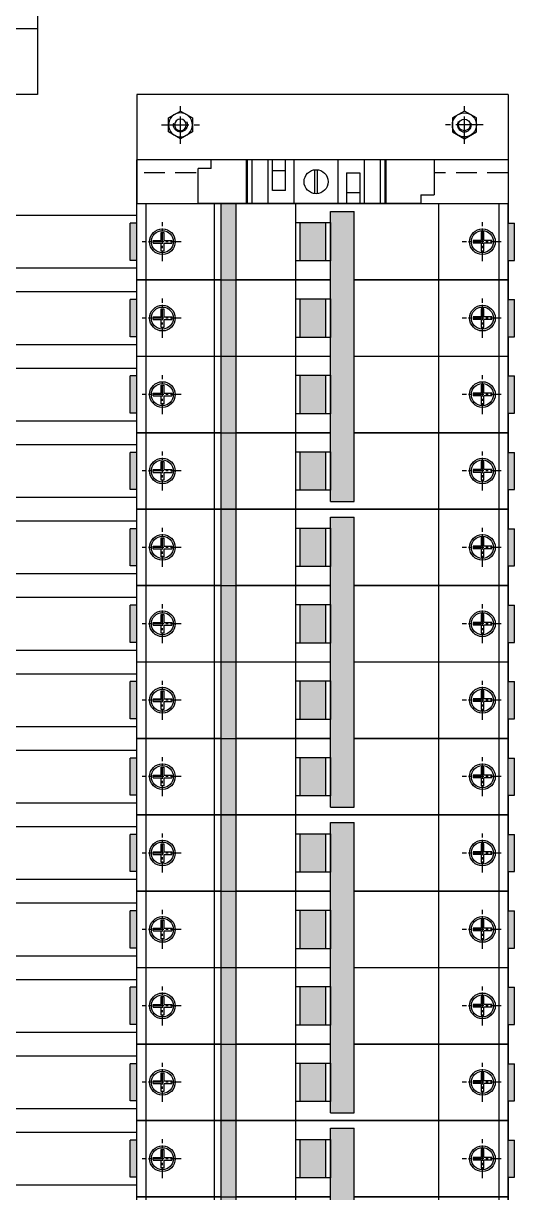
# Model space of a CAD drawing. Header units: millimetres. Extents: x 2153 to 5658, y -781 to 1156.
# Drawn here: x 3699.8 to 3812.2, y 555.8 to 823.6 of the extents above; entities that cross this region are included whole.
import ezdxf

# ---------------------------------------------------------------- set-up
doc = ezdxf.new("R2010")
doc.units = ezdxf.units.MM
doc.set_wipeout_variables(frame=1)
doc.linetypes.add('CENTER', pattern=[2, 1.25, -0.25, 0.25, -0.25])
doc.linetypes.add('HIDDEN', pattern=[9.525, 6.35, -3.175])
for name, color, linetype in [('40GENE-004-FRAME.LINE4', 5, 'Continuous'), ('40GENE-009-FRAME.TEXT2', 2, 'Continuous'), ('40GENE-106-TEXT', 7, 'Continuous'), ('47ELEC-103-EJES', 122, 'CENTER'), ('47ELEC-106-SIMB-F', 2, 'Continuous'), ('47ELEC-106-SIMB-FR', 40, 'Continuous'), ('47ELEC-109-ACHUR', 8, 'Continuous'), ('47ELEC-205-EQUIP', 5, 'Continuous')]:
    doc.layers.add(name, color=color, linetype=linetype)

# ---------------------------------------------------------------- blocks, each defined once
blk = doc.blocks.new('T1.4-P')
at = {"color": 7}
blk.add_wipeout([(-3.18, 5.5), (3.18, 5.5), (6.35, 0), (3.18, -5.5), (-3.18, -5.5), (-6.35, 0)], dxfattribs=at).dxf.layer = '47ELEC-106-SIMB-F'
at = {"layer": '47ELEC-103-EJES', "ltscale": 10}
for p, q in [((0, -8.66), (0, 8.66)), ((-8.66, 0), (8.66, 0))]:
    blk.add_line(p, q, dxfattribs=at)
blk.add_arc((0, 0), 3.18, 60.6101, 330.6101, dxfattribs=at)
at = {"layer": '47ELEC-106-SIMB-F', "color": 7}
blk.add_lwpolyline([(-3.18, 5.5), (-6.35, 0), (-3.18, -5.5), (3.18, -5.5), (6.35, 0), (3.18, 5.5)], close=True, dxfattribs=at)
for radius in [5.5, 2.68]:
    blk.add_circle((0, 0), radius, dxfattribs=at)
blk = doc.blocks.new('BORNERA DE TOPE')
at = {"color": 7}
blk.add_wipeout([(-21.03, 72.37), (-13.03, 72.37), (-13.03, 69.37), (-11.03, 69.37), (-11.03, 18.37), (-19.03, 18.37), (-19.03, 21.37), (-21.03, 21.37)], dxfattribs=at).dxf.layer = '47ELEC-106-SIMB-F'
at = {"layer": '47ELEC-106-SIMB-F', "color": 7}
for p, q in [((-21.03, 72.37), (-13.03, 72.37)), ((-21.03, 72.37), (-21.03, 21.37)), ((-21.03, 72.37), (-21.03, 29.24)), ((-21.03, 72.37), (-21.03, 21.37)), ((-13.03, 69.37), (-13.03, 72.37)), ((-13.03, 69.37), (-11.03, 69.37)), ((-11.03, 69.37), (-11.03, 18.37)), ((-21.03, 61.37), (-11.03, 61.37)), ((-21.03, 61.12), (-11.03, 61.12)), ((-21.03, 60.07), (-11.03, 60.07)), ((-21.03, 56.37), (-11.03, 56.37)), ((-18.03, 55.37), (-11.03, 55.37)), ((-18.03, 52.37), (-18.03, 55.37)), ((-13.53, 52.37), (-13.53, 55.37)), ((-18.03, 52.37), (-11.03, 52.37)), ((-21.03, 50.37), (-11.03, 50.37)), ((-13.29, 45.67), (-18.76, 45.67)), ((-13.29, 45.07), (-18.76, 45.07)), ((-11.03, 40.37), (-21.03, 40.37)), ((-14.03, 38.37), (-21.03, 38.37)), ((-18.53, 38.37), (-18.53, 35.37)), ((-14.03, 38.37), (-14.03, 35.37)), ((-14.03, 35.37), (-21.03, 35.37)), ((-11.03, 34.37), (-21.03, 34.37)), ((-11.03, 34.37), (-21.03, 34.37)), ((-21.03, 30.67), (-11.03, 30.67)), ((-21.03, 29.62), (-11.03, 29.62)), ((-21.03, 29.37), (-11.03, 29.37)), ((-21.03, 29.24), (-21.03, 27.35)), ((-19.03, 21.37), (-21.03, 21.37)), ((-19.03, 21.37), (-19.03, 18.37)), ((-11.03, 18.37), (-19.03, 18.37))]:
    blk.add_line(p, q, dxfattribs=at)
blk.add_circle((-16.03, 45.37), 2.75, dxfattribs=at)
blk = doc.blocks.new('ABB')
at = {"layer": '40GENE-106-TEXT'}
h = blk.add_hatch(color=255, dxfattribs=at)
h.paths.add_polyline_path([(2.98, 2.12), (2.43, 4.02), (1.91, 4.02), (1.91, 2.12)])
h.paths.add_polyline_path([(3.04, 1.92), (1.91, 1.92), (1.91, 0.87), (2.3, 0.87), (2.55, 0.02), (3.59, 0.02)])
h.paths.add_polyline_path([(1.71, 1.92), (0.57, 1.92), (0.02, 0.02), (1.06, 0.02), (1.31, 0.87), (1.71, 0.87)])
h.paths.add_polyline_path([(1.71, 4.02), (1.18, 4.02), (0.63, 2.12), (1.71, 2.12)])
h.paths.add_polyline_path([(5.14, 4.02), (3.99, 4.02), (3.99, 2.12), (5.14, 2.12)])
edge = h.paths.add_edge_path()
edge.add_line((5.34, 2.12), (6.25, 2.12))
edge.add_ellipse((5.58, 1.18), major_axis=(0.82, 0.82), ratio=1, start_angle=9.2491, end_angle=28.6784)
edge.add_ellipse((5.59, 3.13), major_axis=(-0.631, 0.631), ratio=1, start_angle=155.2348, end_angle=313.9359)
edge.add_line((5.61, 4.02), (5.34, 4.02))
edge.add_line((5.34, 4.02), (5.34, 2.12))
edge = h.paths.add_edge_path()
edge.add_line((5.34, 0.02), (5.61, 0.02))
edge.add_ellipse((5.58, 1.18), major_axis=(-0.82, 0.82), ratio=1, start_angle=136.6801, end_angle=264.7229)
edge.add_line((6.47, 1.92), (5.34, 1.92))
edge.add_line((5.34, 1.92), (5.34, 0.02))
h.paths.add_polyline_path([(5.14, 1.92), (3.99, 1.92), (3.99, 0.02), (5.14, 0.02)])
h.paths.add_polyline_path([(8.13, 4.02), (6.98, 4.02), (6.98, 2.12), (8.13, 2.12)])
edge = h.paths.add_edge_path()
edge.add_line((8.33, 2.12), (9.24, 2.12))
edge.add_ellipse((8.57, 1.18), major_axis=(0.82, 0.82), ratio=1, start_angle=9.2491, end_angle=28.6784)
edge.add_ellipse((8.58, 3.13), major_axis=(-0.631, 0.631), ratio=1, start_angle=155.2348, end_angle=313.9359)
edge.add_line((8.6, 4.02), (8.33, 4.02))
edge.add_line((8.33, 4.02), (8.33, 2.12))
h.paths.add_polyline_path([(6.98, 0.02), (8.13, 0.02), (8.13, 1.92), (6.98, 1.92)])
edge = h.paths.add_edge_path()
edge.add_line((8.33, 0.02), (8.6, 0.02))
edge.add_ellipse((8.57, 1.18), major_axis=(-0.82, 0.82), ratio=1, start_angle=136.6801, end_angle=264.7229)
edge.add_line((9.46, 1.92), (8.33, 1.92))
edge.add_line((8.33, 1.92), (8.33, 0.02))
blk = doc.blocks.new('S204-F')
at = {"color": 7}
blk.add_wipeout([(-35, 34.43), (-30.51, 34.43), (-30.51, 35.93), (-21.99, 35.93), (-21.99, 34.43), (-13.01, 34.43), (-13.01, 35.93), (-4.49, 35.93), (-4.49, 34.43), (4.49, 34.43), (4.49, 35.93), (13.01, 35.93), (13.01, 34.43), (21.99, 34.43), (21.99, 35.93), (30.51, 35.93), (30.51, 34.43), (35, 34.43), (35, -50.57), (30.51, -50.57), (30.51, -52.07), (21.99, -52.07), (21.99, -50.57), (13.01, -50.57), (13.01, -52.07), (4.49, -52.07), (4.49, -50.57), (-4.49, -50.57), (-4.49, -52.07), (-13.01, -52.07), (-13.01, -50.57), (-21.99, -50.57), (-21.99, -52.07), (-30.51, -52.07), (-30.51, -50.57), (-35, -50.57)], dxfattribs=at).dxf.layer = '47ELEC-106-SIMB-F'
at = {"layer": '47ELEC-106-SIMB-F'}
h = blk.add_hatch(color=7, dxfattribs=at)
h.dxf.hatch_style = 1
h.paths.add_polyline_path([(-30.51, 35.93), (-30.51, 34.43), (-21.99, 34.43), (-21.99, 35.93)])
h = blk.add_hatch(color=7, dxfattribs=at)
h.dxf.hatch_style = 1
h.paths.add_polyline_path([(-13.01, 35.93), (-13.01, 34.43), (-4.49, 34.43), (-4.49, 35.93)])
h = blk.add_hatch(color=7, dxfattribs=at)
h.dxf.hatch_style = 1
h.paths.add_polyline_path([(4.49, 35.93), (4.49, 34.43), (13.01, 34.43), (13.01, 35.93)])
h = blk.add_hatch(color=7, dxfattribs=at)
h.dxf.hatch_style = 1
h.paths.add_polyline_path([(21.99, 35.93), (21.99, 34.43), (30.51, 34.43), (30.51, 35.93)])
h = blk.add_hatch(color=12, dxfattribs=at)
h.dxf.hatch_style = 1
h.paths.add_polyline_path([(-35, 15.2), (-35, 11.78), (-17.5, 11.78), (-17.5, 15.2)])
h = blk.add_hatch(color=12, dxfattribs=at)
h.dxf.hatch_style = 1
h.paths.add_polyline_path([(-17.5, 15.2), (-17.5, 11.78), (0, 11.78), (0, 15.2)])
h = blk.add_hatch(color=12, dxfattribs=at)
h.dxf.hatch_style = 1
h.paths.add_polyline_path([(0, 15.2), (0, 11.78), (17.5, 11.78), (17.5, 15.2)])
h = blk.add_hatch(color=12, dxfattribs=at)
h.dxf.hatch_style = 1
h.paths.add_polyline_path([(17.5, 15.2), (17.5, 11.78), (35, 11.78), (35, 15.2)])
h = blk.add_hatch(color=7, dxfattribs=at)
h.dxf.hatch_style = 1
h.paths.add_polyline_path([(-21.84, -3.01), (-30.66, -3.01), (-30.66, -8.88), (-21.84, -8.88)])
h.paths.add_polyline_path([(-4.34, -3.01), (-13.16, -3.01), (-13.16, -8.88), (-4.34, -8.88)])
h.paths.add_polyline_path([(13.16, -3.01), (4.34, -3.01), (4.34, -8.88), (13.16, -8.88)])
h.paths.add_polyline_path([(30.66, -3.01), (21.84, -3.01), (21.84, -8.88), (30.66, -8.88)])
h.paths.add_polyline_path([(33.21, -9.91), (0, -9.91), (0, -15.37), (33.21, -15.37)])
h.paths.add_polyline_path([(0, -9.91), (-33.21, -9.91), (-33.21, -15.37), (0, -15.37)])
h = blk.add_hatch(color=7, dxfattribs=at)
h.dxf.hatch_style = 1
h.paths.add_polyline_path([(-21.99, -52.07), (-21.99, -50.57), (-30.51, -50.57), (-30.51, -52.07)])
h = blk.add_hatch(color=7, dxfattribs=at)
h.dxf.hatch_style = 1
h.paths.add_polyline_path([(-4.49, -52.07), (-4.49, -50.57), (-13.01, -50.57), (-13.01, -52.07)])
h = blk.add_hatch(color=7, dxfattribs=at)
h.dxf.hatch_style = 1
h.paths.add_polyline_path([(13.01, -52.07), (13.01, -50.57), (4.49, -50.57), (4.49, -52.07)])
h = blk.add_hatch(color=7, dxfattribs=at)
h.dxf.hatch_style = 1
h.paths.add_polyline_path([(30.51, -52.07), (30.51, -50.57), (21.99, -50.57), (21.99, -52.07)])
at = {"layer": '47ELEC-103-EJES', "ltscale": 2}
for p, q in [((-26.25, 24.24), (-26.25, 33.18)), ((-8.75, 24.24), (-8.75, 33.18)), ((8.75, 24.24), (8.75, 33.18)), ((26.25, 24.24), (26.25, 33.18)), ((-30.72, 28.56), (-21.78, 28.56)), ((-13.22, 28.56), (-4.28, 28.56)), ((4.28, 28.56), (13.22, 28.56)), ((21.78, 28.56), (30.72, 28.56)), ((-26.25, -49.02), (-26.25, -40.09)), ((-8.75, -49.02), (-8.75, -40.09)), ((8.75, -49.02), (8.75, -40.09)), ((26.25, -49.02), (26.25, -40.09)), ((-30.72, -44.71), (-21.78, -44.71)), ((-13.22, -44.71), (-4.28, -44.71)), ((4.28, -44.71), (13.22, -44.71)), ((21.78, -44.71), (30.72, -44.71))]:
    blk.add_line(p, q, dxfattribs=at)
at = {"layer": '47ELEC-106-SIMB-F', "color": 7}
for p, q in [((-30.51, 35.93), (-21.99, 35.93)), ((-30.51, 34.43), (-30.51, 35.93)), ((-21.99, 34.43), (-21.99, 35.93)), ((-13.01, 35.93), (-4.49, 35.93)), ((-13.01, 34.43), (-13.01, 35.93)), ((-4.49, 34.43), (-4.49, 35.93)), ((4.49, 35.93), (13.01, 35.93)), ((4.49, 34.43), (4.49, 35.93)), ((13.01, 34.43), (13.01, 35.93)), ((21.99, 35.93), (30.51, 35.93)), ((21.99, 34.43), (21.99, 35.93)), ((30.51, 34.43), (30.51, 35.93)), ((-35, -50.57), (-35, 34.43)), ((-35, 34.43), (-17.5, 34.43)), ((-17.5, 32.33), (-35, 32.33)), ((-17.5, 34.43), (-17.5, -9.91)), ((-17.5, 15.2), (-17.5, 34.43)), ((-17.5, 34.43), (0, 34.43)), ((0, 32.33), (-17.5, 32.33)), ((0, -9.91), (0, 34.43)), ((0, 34.43), (17.5, 34.43)), ((17.5, 32.33), (0, 32.33)), ((17.5, 34.43), (17.5, -9.91)), ((17.5, 15.2), (17.5, 34.43)), ((17.5, 34.43), (35, 34.43)), ((35, 32.33), (17.5, 32.33)), ((35, 34.43), (35, -50.57)), ((-26.56, 30.7), (-26.56, 28.87)), ((-9.06, 30.7), (-9.06, 28.87)), ((8.44, 30.7), (8.44, 28.87)), ((25.94, 30.7), (25.94, 28.87)), ((-26.56, 28.25), (-26.56, 26.42)), ((-9.06, 28.25), (-9.06, 26.42)), ((8.44, 28.25), (8.44, 26.42)), ((25.94, 28.25), (25.94, 26.42)), ((-17.5, 16.7), (-35, 16.7)), ((0, 16.7), (-17.5, 16.7)), ((17.5, 16.7), (0, 16.7)), ((35, 16.7), (17.5, 16.7)), ((-17.5, -9.91), (-17.5, 11.78)), ((17.5, -9.91), (17.5, 11.78)), ((-35, -1.98), (-17.5, -1.98)), ((-17.5, -1.98), (0, -1.98)), ((0, -1.98), (17.5, -1.98)), ((17.5, -1.98), (35, -1.98)), ((-30.66, -3.01), (-21.84, -3.01)), ((-13.16, -3.01), (-4.34, -3.01)), ((4.34, -3.01), (13.16, -3.01)), ((21.84, -3.01), (30.66, -3.01)), ((-33.21, -9.91), (-33.21, -15.37)), ((-33.21, -9.91), (33.21, -9.91)), ((-30.66, -8.88), (-21.84, -8.88)), ((-13.16, -8.88), (-4.34, -8.88)), ((4.34, -8.88), (13.16, -8.88)), ((21.84, -8.88), (30.66, -8.88)), ((33.21, -9.91), (33.21, -15.37)), ((-33.21, -15.37), (33.21, -15.37)), ((-17.5, -15.37), (-17.5, -50.57)), ((-17.5, -50.57), (-17.5, -15.37)), ((0, -50.57), (0, -15.37)), ((17.5, -15.37), (17.5, -50.57)), ((17.5, -50.57), (17.5, -15.37)), ((-17.5, -34.66), (-35, -34.66)), ((0, -34.66), (-17.5, -34.66)), ((17.5, -34.66), (0, -34.66)), ((35, -34.66), (17.5, -34.66)), ((-26.56, -44.4), (-26.56, -42.56)), ((-9.06, -44.4), (-9.06, -42.56)), ((8.44, -44.4), (8.44, -42.56)), ((25.94, -44.4), (25.94, -42.56)), ((-26.56, -46.85), (-26.56, -45.01)), ((-9.06, -46.85), (-9.06, -45.01)), ((8.44, -46.85), (8.44, -45.01)), ((25.94, -46.85), (25.94, -45.01)), ((-17.5, -48.47), (-35, -48.47)), ((-35, -50.57), (-17.5, -50.57)), ((-30.51, -50.57), (-30.51, -52.07)), ((-21.99, -50.57), (-21.99, -52.07)), ((0, -48.47), (-17.5, -48.47)), ((-17.5, -50.57), (0, -50.57)), ((-13.01, -50.57), (-13.01, -52.07)), ((-4.49, -50.57), (-4.49, -52.07)), ((17.5, -48.47), (0, -48.47)), ((0, -50.57), (17.5, -50.57)), ((4.49, -50.57), (4.49, -52.07)), ((13.01, -50.57), (13.01, -52.07)), ((35, -48.47), (17.5, -48.47)), ((17.5, -50.57), (35, -50.57)), ((21.99, -50.57), (21.99, -52.07)), ((30.51, -50.57), (30.51, -52.07)), ((-30.51, -52.07), (-21.99, -52.07)), ((-13.01, -52.07), (-4.49, -52.07)), ((4.49, -52.07), (13.01, -52.07)), ((21.99, -52.07), (30.51, -52.07))]:
    blk.add_line(p, q, dxfattribs=at)
at = {"layer": '47ELEC-106-SIMB-F', "color": 12}
for p, q in [((-17.5, 15.2), (-35, 15.2)), ((0, 15.2), (-17.5, 15.2)), ((17.5, 15.2), (0, 15.2)), ((35, 15.2), (17.5, 15.2)), ((-17.5, 11.78), (-35, 11.78)), ((0, 11.78), (-17.5, 11.78)), ((17.5, 11.78), (0, 11.78)), ((35, 11.78), (17.5, 11.78))]:
    blk.add_line(p, q, dxfattribs=at)
at = {"layer": '47ELEC-106-SIMB-F', "color": 7}
for points in [[(-26.56, 30.7), (-25.94, 30.7), (-25.94, 28.87)], [(-9.06, 30.7), (-8.44, 30.7), (-8.44, 28.87)], [(8.44, 30.7), (9.06, 30.7), (9.06, 28.87)], [(25.94, 30.7), (26.56, 30.7), (26.56, 28.87)], [(-26.56, 28.25), (-28.39, 28.25), (-28.39, 28.87), (-26.56, 28.87)], [(-25.94, 28.25), (-25.94, 26.42), (-26.56, 26.42)], [(-25.94, 28.87), (-24.11, 28.87), (-24.11, 28.25), (-25.94, 28.25)], [(-9.06, 28.25), (-10.89, 28.25), (-10.89, 28.87), (-9.06, 28.87)], [(-8.44, 28.25), (-8.44, 26.42), (-9.06, 26.42)], [(-8.44, 28.87), (-6.61, 28.87), (-6.61, 28.25), (-8.44, 28.25)], [(8.44, 28.25), (6.61, 28.25), (6.61, 28.87), (8.44, 28.87)], [(9.06, 28.25), (9.06, 26.42), (8.44, 26.42)], [(9.06, 28.87), (10.89, 28.87), (10.89, 28.25), (9.06, 28.25)], [(25.94, 28.25), (24.11, 28.25), (24.11, 28.87), (25.94, 28.87)], [(26.56, 28.25), (26.56, 26.42), (25.94, 26.42)], [(26.56, 28.87), (28.39, 28.87), (28.39, 28.25), (26.56, 28.25)], [(-25.94, -44.4), (-25.94, -42.56), (-26.56, -42.56)], [(-8.44, -44.4), (-8.44, -42.56), (-9.06, -42.56)], [(9.06, -44.4), (9.06, -42.56), (8.44, -42.56)], [(26.56, -44.4), (26.56, -42.56), (25.94, -42.56)], [(-26.56, -44.4), (-28.39, -44.4), (-28.39, -45.01), (-26.56, -45.01)], [(-26.56, -46.85), (-25.94, -46.85), (-25.94, -45.01)], [(-25.94, -45.01), (-24.11, -45.01), (-24.11, -44.4), (-25.94, -44.4)], [(-9.06, -44.4), (-10.89, -44.4), (-10.89, -45.01), (-9.06, -45.01)], [(-9.06, -46.85), (-8.44, -46.85), (-8.44, -45.01)], [(-8.44, -45.01), (-6.61, -45.01), (-6.61, -44.4), (-8.44, -44.4)], [(8.44, -44.4), (6.61, -44.4), (6.61, -45.01), (8.44, -45.01)], [(8.44, -46.85), (9.06, -46.85), (9.06, -45.01)], [(9.06, -45.01), (10.89, -45.01), (10.89, -44.4), (9.06, -44.4)], [(25.94, -44.4), (24.11, -44.4), (24.11, -45.01), (25.94, -45.01)], [(25.94, -46.85), (26.56, -46.85), (26.56, -45.01)], [(26.56, -45.01), (28.39, -45.01), (28.39, -44.4), (26.56, -44.4)]]:
    blk.add_lwpolyline(points, dxfattribs=at)
for points in [[(-30.66, -1.98), (-21.84, -1.98), (-21.84, -9.91), (-30.66, -9.91)], [(-13.16, -1.98), (-4.34, -1.98), (-4.34, -9.91), (-13.16, -9.91)], [(4.34, -1.98), (13.16, -1.98), (13.16, -9.91), (4.34, -9.91)], [(21.84, -1.98), (30.66, -1.98), (30.66, -9.91), (21.84, -9.91)]]:
    blk.add_lwpolyline(points, close=True, dxfattribs=at)
for centre, radius in [((-26.25, 28.56), 2.94), ((-26.25, 28.56), 2.53), ((-8.75, 28.56), 2.94), ((-8.75, 28.56), 2.53), ((8.75, 28.56), 2.94), ((8.75, 28.56), 2.53), ((26.25, 28.56), 2.94), ((26.25, 28.56), 2.53), ((-26.25, -44.71), 2.94), ((-26.25, -44.71), 2.53), ((-8.75, -44.71), 2.94), ((-8.75, -44.71), 2.53), ((8.75, -44.71), 2.94), ((8.75, -44.71), 2.53), ((26.25, -44.71), 2.94), ((26.25, -44.71), 2.53)]:
    blk.add_circle(centre, radius, dxfattribs=at)
at = {"layer": '40GENE-009-FRAME.TEXT2', "xscale": 0.6400000000000001, "yscale": 0.6400000000000001, "zscale": 0.6400000000000001}
blk.add_blockref('ABB', (-34.48, 12.29), dxfattribs=at)

msp = doc.modelspace()

# ---------------------------------------------------------------- linework, layer by layer
at = {"layer": '47ELEC-106-SIMB-F', "color": 1}
msp.add_lwpolyline([(3614.72, 779.58), (3568.48, 779.58), (3568.48, 767.58), (3614.72, 767.58), (3725.71, 767.58), (3725.71, 779.58)], close=True, dxfattribs=at)
at = {"layer": '47ELEC-106-SIMB-FR'}
for p, q in [((3750.71, 792.33), (3750.76, 352.33)), ((3785.71, 792.33), (3750.71, 792.33)), ((3755.71, 792.33), (3755.76, 352.33)), ((3780.71, 792.33), (3780.76, 352.33)), ((3785.71, 792.33), (3785.76, 352.33))]:
    msp.add_line(p, q, dxfattribs=at)
for points in [[(3771.21, 776.06, 1), (3765.21, 776.06), (3765.21, 764.06, 1), (3771.21, 764.06)], [(3771.21, 751.06, 1), (3765.21, 751.06), (3765.21, 739.06, 1), (3771.21, 739.06)], [(3771.21, 726.06, 1), (3765.21, 726.06), (3765.21, 714.06, 1), (3771.21, 714.06)], [(3771.21, 701.06, 1), (3765.21, 701.06), (3765.21, 689.06, 1), (3771.21, 689.06)], [(3771.21, 676.06, 1), (3765.21, 676.06), (3765.21, 664.06, 1), (3771.21, 664.06)], [(3771.21, 651.06, 1), (3765.21, 651.06), (3765.21, 639.06, 1), (3771.21, 639.06)], [(3771.21, 626.06, 1), (3765.21, 626.06), (3765.21, 614.06, 1), (3771.21, 614.06)], [(3771.21, 601.06, 1), (3765.21, 601.06), (3765.21, 589.06, 1), (3771.21, 589.06)], [(3771.21, 576.06, 1), (3765.21, 576.06), (3765.21, 564.06, 1), (3771.21, 564.06)]]:
    msp.add_lwpolyline(points, format="xyb", close=True, dxfattribs=at)
at = {"layer": '47ELEC-109-ACHUR', "ltscale": 0.75}
for p, q in [((3702.99, 969.54), (3702.99, 807.33)), ((3702.99, 822.33), (3590.55, 822.33)), ((3702.99, 807.33), (3690.82, 807.33)), ((3725.71, 807.33), (3725.76, 337.33)), ((3810.71, 807.33), (3725.71, 807.33)), ((3810.71, 807.33), (3810.76, 337.33)), ((3725.76, 337.33), (3725.71, 792.33)), ((3810.71, 792.33), (3725.71, 792.33)), ((3810.71, 792.33), (3725.71, 792.33)), ((3810.71, 792.33), (3725.71, 792.33))]:
    msp.add_line(p, q, dxfattribs=at)
at = {"layer": '47ELEC-109-ACHUR', "linetype": 'HIDDEN', "ltscale": 0.75}
msp.add_line((3810.71, 789.33), (3725.71, 789.33), dxfattribs=at)

# ---------------------------------------------------------------- block references
at = {"layer": '47ELEC-205-EQUIP', "yscale": 0.5, "zscale": 0.5}
for p, xscale, rotation in [((3735.71, 800.33), -0.5, 270), ((3800.71, 800.33), 0.5, 90)]:
    msp.add_blockref('T1.4-P', p, dxfattribs=dict(at, xscale=xscale, rotation=rotation))

# ---------------------------------------------------------------- next in the draw order: block references
at = {"rotation": 270}
msp.add_blockref('BORNERA DE TOPE', (3721.39, 771.3), dxfattribs=at)

# ---------------------------------------------------------------- next in the draw order: block references
at = {"layer": '47ELEC-106-SIMB-F', "rotation": 90}
msp.add_blockref('S204-F', (3760.14, 747.33), dxfattribs=at)

# ---------------------------------------------------------------- next in the draw order: linework, layer by layer
at = {"layer": '40GENE-004-FRAME.LINE4', "color": 122}
msp.add_lwpolyline([(3614.72, 744.58), (3568.48, 744.58), (3568.48, 732.58), (3614.72, 732.58), (3725.71, 732.58), (3725.71, 744.58)], close=True, dxfattribs=at)
at = {"layer": '47ELEC-106-SIMB-F', "color": 251}
msp.add_lwpolyline([(3614.72, 762.08), (3568.48, 762.08), (3568.48, 750.08), (3614.72, 750.08), (3725.71, 750.08), (3725.71, 762.08)], close=True, dxfattribs=at)
at = {"layer": '47ELEC-106-SIMB-F', "color": 255}
msp.add_lwpolyline([(3614.72, 727.08), (3568.48, 727.08), (3568.48, 715.08), (3614.72, 715.08), (3725.71, 715.08), (3725.71, 727.08)], close=True, dxfattribs=at)

# ---------------------------------------------------------------- next in the draw order: block references
at = {"layer": '47ELEC-106-SIMB-F', "rotation": 90}
msp.add_blockref('S204-F', (3760.14, 677.33), dxfattribs=at)

# ---------------------------------------------------------------- next in the draw order: linework, layer by layer
at = {"layer": '40GENE-004-FRAME.LINE4', "color": 122}
msp.add_lwpolyline([(3614.72, 674.58), (3568.48, 674.58), (3568.48, 662.58), (3614.72, 662.58), (3725.71, 662.58), (3725.71, 674.58)], close=True, dxfattribs=at)
at = {"layer": '47ELEC-106-SIMB-F', "color": 1}
msp.add_lwpolyline([(3614.72, 709.58), (3568.48, 709.58), (3568.48, 697.58), (3614.72, 697.58), (3725.71, 697.58), (3725.71, 709.58)], close=True, dxfattribs=at)
at = {"layer": '47ELEC-106-SIMB-F', "color": 251}
msp.add_lwpolyline([(3614.72, 692.08), (3568.48, 692.08), (3568.48, 680.08), (3614.72, 680.08), (3725.71, 680.08), (3725.71, 692.08)], close=True, dxfattribs=at)
at = {"layer": '47ELEC-106-SIMB-F', "color": 255}
msp.add_lwpolyline([(3614.72, 657.08), (3568.48, 657.08), (3568.48, 645.08), (3614.72, 645.08), (3725.71, 645.08), (3725.71, 657.08)], close=True, dxfattribs=at)

# ---------------------------------------------------------------- next in the draw order: block references
at = {"layer": '47ELEC-106-SIMB-F', "rotation": 90}
msp.add_blockref('S204-F', (3760.14, 607.33), dxfattribs=at)

# ---------------------------------------------------------------- next in the draw order: linework, layer by layer
at = {"layer": '40GENE-004-FRAME.LINE4', "color": 122}
msp.add_lwpolyline([(3614.72, 604.58), (3568.48, 604.58), (3568.48, 592.58), (3614.72, 592.58), (3725.71, 592.58), (3725.71, 604.58)], close=True, dxfattribs=at)
at = {"layer": '47ELEC-106-SIMB-F', "color": 1}
msp.add_lwpolyline([(3614.72, 639.58), (3568.48, 639.58), (3568.48, 627.58), (3614.72, 627.58), (3725.71, 627.58), (3725.71, 639.58)], close=True, dxfattribs=at)
at = {"layer": '47ELEC-106-SIMB-F', "color": 251}
msp.add_lwpolyline([(3614.72, 622.08), (3568.48, 622.08), (3568.48, 610.08), (3614.72, 610.08), (3725.71, 610.08), (3725.71, 622.08)], close=True, dxfattribs=at)
at = {"layer": '47ELEC-106-SIMB-F', "color": 255}
msp.add_lwpolyline([(3614.72, 587.08), (3568.48, 587.08), (3568.48, 575.08), (3614.72, 575.08), (3725.71, 575.08), (3725.71, 587.08)], close=True, dxfattribs=at)

# ---------------------------------------------------------------- next in the draw order: block references
at = {"layer": '47ELEC-106-SIMB-F', "rotation": 90}
msp.add_blockref('S204-F', (3760.14, 537.33), dxfattribs=at)

# ---------------------------------------------------------------- next in the draw order: linework, layer by layer
at = {"layer": '47ELEC-106-SIMB-F', "color": 1}
msp.add_lwpolyline([(3614.72, 569.58), (3568.48, 569.58), (3568.48, 557.58), (3614.72, 557.58), (3725.71, 557.58), (3725.71, 569.58)], close=True, dxfattribs=at)

doc.saveas('drawing.dxf')
